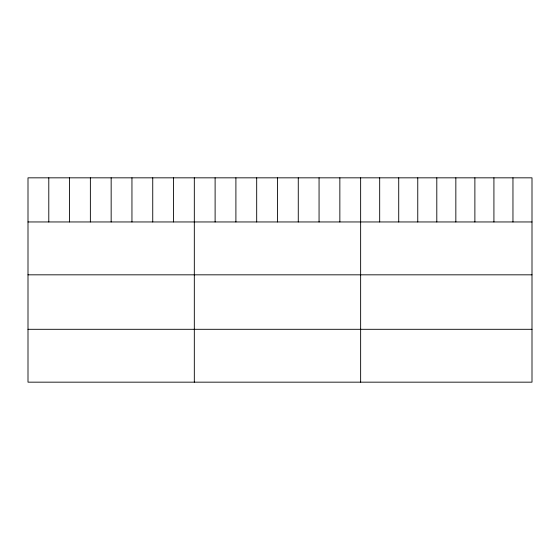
<?xml version="1.0" encoding="UTF-8"?>
<svg xmlns="http://www.w3.org/2000/svg" width="560" height="560" viewBox="0 0 560 560"><rect width="100%" height="100%" fill="white"/><g stroke="black" fill="none" stroke-linecap="round" stroke-linejoin="round"><path stroke-width="0.84" d="M532 221.956L532 382.165L28 382.165L28 177.835L532 177.835L532 221.956L28 221.956M28 274.827L532 274.827M28 329.301L532 329.301M512.96 177.835L512.96 221.956M493.92 177.835L493.92 221.956M474.88 177.835L474.88 221.956M455.84 177.835L455.84 221.956M436.8 177.835L436.8 221.956M417.76 177.835L417.76 221.956M398.72 177.835L398.72 221.956M379.68 177.835L379.68 221.956M360.64 177.835L360.64 382.165M339.85 177.835L339.85 221.956M319.06 177.835L319.06 221.956M298.27 177.835L298.27 221.956M277.48 177.835L277.48 221.956M256.69 177.835L256.69 221.956M235.9 177.835L235.9 221.956M215.11 177.835L215.11 221.956M194.32 177.835L194.32 382.165M173.53 177.835L173.53 221.956M152.74 177.835L152.74 221.956M131.95 177.835L131.95 221.956M111.16 177.835L111.16 221.956M90.37 177.835L90.37 221.956M69.58 177.835L69.58 221.956M48.79 177.835L48.79 221.956"/></g></svg>
